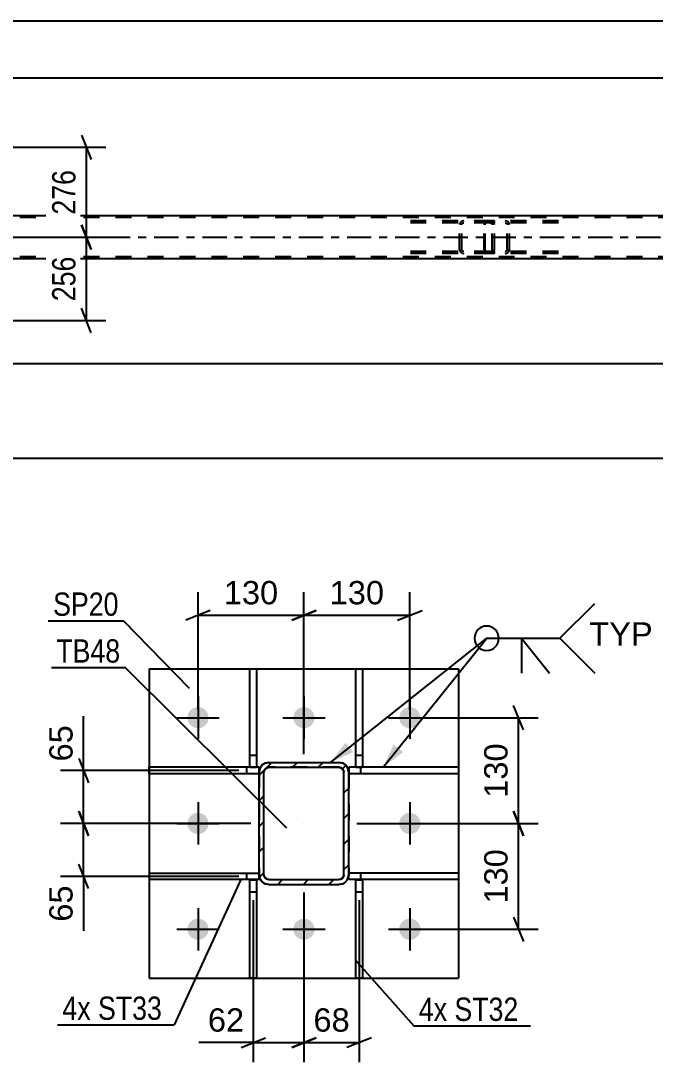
# Model space of a CAD drawing. Header units: millimetres. Extents: x 0 to 841, y 0 to 594.
# Drawn here: x 269.9 to 347.8, y 132.2 to 260.2 of the extents above; entities that cross this region are included whole.
import ezdxf

# ---------------------------------------------------------------- set-up
doc = ezdxf.new("R2010")
doc.units = ezdxf.units.MM
doc.linetypes.add('DXK_LINE_DOT2', pattern=[3.9198, 1.9599, -1.9599])
doc.linetypes.add('DXK_LINE_DOT3', pattern=[5.9187, 2.979, -0.9799, 0.9799, -0.9799])
doc.styles.add('Arial', font='ARIAL.TTF', dxfattribs={"height": 0.2})
doc.styles.add('Arial Narrow', font='ARIALN.TTF', dxfattribs={"height": 0.2})

# ---------------------------------------------------------------- blocks, each defined once
blk = doc.blocks.new('Part-318892525-3016 - 2903')
at = {"color": 2, "linetype": 'Continuous'}
for p, q in [((311.01, 142.54), (311.01, 154.63)), ((311.01, 154.63), (311.81, 154.63)), ((311.81, 154.63), (311.81, 142.54)), ((311.81, 142.54), (311.01, 142.54))]:
    blk.add_line(p, q, dxfattribs=at)
at = {"color": 7, "linetype": 'DXK_LINE_DOT2'}
blk.add_line((311.01, 153.13), (311.81, 153.13), dxfattribs=at)
blk = doc.blocks.new('Part-318892525-2956 - 2903')
at = {"color": 2, "linetype": 'Continuous'}
for p, q in [((285.63, 180.54), (323.63, 180.54)), ((285.63, 180.54), (285.63, 142.54)), ((323.63, 180.54), (323.63, 142.54)), ((285.63, 142.54), (323.63, 142.54))]:
    blk.add_line(p, q, dxfattribs=at)
blk = doc.blocks.new('Part-318892525-2961 - 2903')
at = {"color": 2, "linetype": 'Continuous'}
for p, q in [((323.63, 155.44), (310.13, 155.44)), ((310.13, 154.64), (310.13, 155.24)), ((323.63, 155.44), (323.63, 154.64)), ((323.63, 154.64), (310.13, 154.64))]:
    blk.add_line(p, q, dxfattribs=at)
at = {"color": 7, "linetype": 'DXK_LINE_DOT2'}
for p, q in [((310.13, 155.24), (310.13, 155.44)), ((311.63, 154.64), (311.63, 155.44))]:
    blk.add_line(p, q, dxfattribs=at)
blk = doc.blocks.new('Part-318892525-2966 - 2903')
at = {"color": 2, "linetype": 'Continuous'}
for p, q in [((310.13, 168.44), (310.13, 167.83)), ((311.01, 168.44), (310.13, 168.44)), ((323.63, 167.64), (310.13, 167.64)), ((323.63, 168.44), (311.81, 168.44)), ((323.63, 168.44), (323.63, 167.64))]:
    blk.add_line(p, q, dxfattribs=at)
at = {"color": 7, "linetype": 'DXK_LINE_DOT2'}
for p, q in [((310.13, 167.83), (310.13, 167.64)), ((311.81, 168.44), (311.01, 168.44)), ((311.63, 167.64), (311.63, 168.44))]:
    blk.add_line(p, q, dxfattribs=at)
blk = doc.blocks.new('Part-318892525-2994 - 2903')
at = {"linetype": 'Continuous'}
h = blk.add_hatch(dxfattribs=at)
h.set_pattern_fill('', scale=0.7, style=0, pattern_type=0)
h.set_pattern_definition([(45, (309.7766, 168.6847), (-1.57154, 1.57154), [])])
h.paths.add_polyline_path([(310.04, 168.3), (309.78, 168.68), (309.39, 168.94), (308.93, 169.04), (300.33, 169.04), (299.87, 168.94), (299.48, 168.68), (299.22, 168.3), (299.13, 167.84), (299.13, 155.24), (299.22, 154.78), (299.48, 154.39), (299.87, 154.13), (300.33, 154.04), (308.93, 154.04), (309.39, 154.13), (309.78, 154.39), (310.04, 154.78), (310.13, 155.24), (310.13, 167.84)])
h.paths.add_polyline_path([(309.53, 155.24), (309.48, 155.01), (309.35, 154.81), (309.16, 154.68), (308.93, 154.64), (300.33, 154.64), (300.1, 154.68), (299.9, 154.81), (299.77, 155.01), (299.73, 155.24), (299.73, 167.84), (299.77, 168.07), (299.9, 168.26), (300.1, 168.39), (300.33, 168.44), (308.93, 168.44), (309.16, 168.39), (309.35, 168.26), (309.48, 168.07), (309.53, 167.84)])
at = {"color": 7, "linetype": 'DXK_LINE_DOT2'}
for p, q in [((299.87, 168.94), (300.33, 169.04)), ((300.33, 169.04), (308.93, 169.04)), ((308.93, 169.04), (309.39, 168.94)), ((299.13, 167.84), (299.22, 168.3)), ((299.13, 167.84), (299.13, 155.24)), ((299.77, 168.07), (299.73, 167.84)), ((299.73, 155.24), (299.73, 167.84)), ((299.9, 168.26), (299.77, 168.07)), ((300.1, 168.39), (299.9, 168.26)), ((300.33, 168.44), (300.1, 168.39)), ((308.93, 168.44), (300.33, 168.44)), ((309.16, 168.39), (308.93, 168.44)), ((309.35, 168.26), (309.16, 168.39)), ((309.48, 168.07), (309.35, 168.26)), ((309.53, 167.84), (309.48, 168.07)), ((309.53, 155.24), (309.53, 167.84)), ((310.04, 168.3), (310.13, 167.84)), ((310.13, 167.84), (310.13, 155.24)), ((299.22, 154.78), (299.13, 155.24)), ((299.73, 155.24), (299.77, 155.01)), ((299.77, 155.01), (299.9, 154.81)), ((309.35, 154.81), (309.48, 155.01)), ((309.48, 155.01), (309.53, 155.24)), ((310.13, 155.24), (310.04, 154.78)), ((300.33, 154.04), (299.87, 154.13)), ((299.9, 154.81), (300.1, 154.68)), ((300.1, 154.68), (300.33, 154.64)), ((300.33, 154.64), (308.93, 154.64)), ((300.33, 154.04), (308.93, 154.04)), ((308.93, 154.64), (309.16, 154.68)), ((309.39, 154.13), (308.93, 154.04)), ((309.16, 154.68), (309.35, 154.81))]:
    blk.add_line(p, q, dxfattribs=at)
at = {"color": 2, "linetype": 'Continuous'}
for p, q in [((300.33, 169.04), (299.87, 168.94)), ((300.33, 169.04), (308.93, 169.04)), ((309.39, 168.94), (308.93, 169.04)), ((299.22, 168.3), (299.13, 167.84)), ((299.13, 155.24), (299.13, 167.84)), ((299.73, 167.84), (299.77, 168.07)), ((299.73, 155.24), (299.73, 167.84)), ((299.77, 168.07), (299.9, 168.26)), ((299.9, 168.26), (300.1, 168.39)), ((300.1, 168.39), (300.33, 168.44)), ((300.33, 168.44), (308.93, 168.44)), ((308.93, 168.44), (309.16, 168.39)), ((309.16, 168.39), (309.35, 168.26)), ((309.35, 168.26), (309.48, 168.07)), ((309.48, 168.07), (309.53, 167.84)), ((309.53, 155.24), (309.53, 167.84)), ((310.13, 167.84), (310.04, 168.3)), ((310.13, 155.24), (310.13, 167.84)), ((299.13, 155.24), (299.22, 154.78)), ((299.77, 155.01), (299.73, 155.24)), ((299.9, 154.81), (299.77, 155.01)), ((309.48, 155.01), (309.35, 154.81)), ((309.53, 155.24), (309.48, 155.01)), ((310.04, 154.78), (310.13, 155.24)), ((299.87, 154.13), (300.33, 154.04)), ((300.1, 154.68), (299.9, 154.81)), ((300.33, 154.64), (300.1, 154.68)), ((300.33, 154.64), (308.93, 154.64)), ((300.33, 154.04), (308.93, 154.04)), ((309.16, 154.68), (308.93, 154.64)), ((308.93, 154.04), (309.39, 154.13)), ((309.35, 154.81), (309.16, 154.68))]:
    blk.add_line(p, q, dxfattribs=at)
at = {"color": 7, "linetype": 'DXK_LINE_DOT3'}
blk.add_line((304.63, 161.54), (304.63, 161.54), dxfattribs=at)
at = {"color": 7, "linetype": 'DXK_LINE_DOT2'}
for centre, start, end in [((300.33, 167.84), 112.5, 157.5), ((308.93, 167.84), 22.5, 67.5), ((300.33, 155.24), 202.5, 247.5), ((308.93, 155.24), 292.5, 337.5)]:
    blk.add_arc(centre, 1.2, start, end, dxfattribs=at)
at = {"color": 2, "linetype": 'Continuous'}
for centre, start, end in [((300.33, 167.84), 112.5, 157.5), ((308.93, 167.84), 22.5, 67.5), ((300.33, 155.24), 202.5, 247.5), ((308.93, 155.24), 292.5, 337.5)]:
    blk.add_arc(centre, 1.2, start, end, dxfattribs=at)
blk = doc.blocks.new('Part-318892525-3011 - 2903')
at = {"color": 2, "linetype": 'Continuous'}
for p, q in [((298.01, 142.54), (298.01, 154.63)), ((298.01, 154.63), (298.81, 154.63)), ((298.81, 154.63), (298.81, 142.54)), ((298.81, 142.54), (298.01, 142.54))]:
    blk.add_line(p, q, dxfattribs=at)
at = {"color": 7, "linetype": 'DXK_LINE_DOT2'}
blk.add_line((298.01, 153.13), (298.81, 153.13), dxfattribs=at)
blk = doc.blocks.new('Part-318892525-3021 - 2903')
at = {"color": 2, "linetype": 'Continuous'}
for p, q in [((298.01, 168.43), (298.01, 180.54)), ((298.01, 180.54), (298.81, 180.54)), ((298.81, 180.54), (298.81, 168.43)), ((298.81, 168.43), (298.01, 168.43))]:
    blk.add_line(p, q, dxfattribs=at)
at = {"color": 7, "linetype": 'DXK_LINE_DOT2'}
blk.add_line((298.01, 169.93), (298.81, 169.93), dxfattribs=at)
blk = doc.blocks.new('Part-318892525-3026 - 2903')
at = {"color": 2, "linetype": 'Continuous'}
for p, q in [((311.01, 168.43), (311.01, 180.54)), ((311.01, 180.54), (311.81, 180.54)), ((311.81, 180.54), (311.81, 168.43)), ((311.81, 168.43), (311.01, 168.43))]:
    blk.add_line(p, q, dxfattribs=at)
at = {"color": 7, "linetype": 'DXK_LINE_DOT2'}
blk.add_line((311.01, 169.93), (311.81, 169.93), dxfattribs=at)
blk = doc.blocks.new('Part-318892525-3031 - 2903')
at = {"color": 2, "linetype": 'Continuous'}
for p, q in [((285.63, 155.44), (299.13, 155.44)), ((285.63, 155.44), (285.63, 154.64)), ((299.13, 154.64), (299.13, 155.24)), ((299.13, 154.64), (285.63, 154.64))]:
    blk.add_line(p, q, dxfattribs=at)
at = {"color": 7, "linetype": 'DXK_LINE_DOT2'}
for p, q in [((297.63, 154.64), (297.63, 155.44)), ((299.13, 155.44), (299.13, 155.24))]:
    blk.add_line(p, q, dxfattribs=at)
blk = doc.blocks.new('Part-318892525-3036 - 2903')
at = {"color": 2, "linetype": 'Continuous'}
for p, q in [((285.63, 167.64), (285.63, 168.44)), ((298.01, 168.44), (285.63, 168.44)), ((299.13, 167.64), (285.63, 167.64)), ((299.13, 168.44), (298.81, 168.44)), ((299.13, 167.84), (299.13, 168.44))]:
    blk.add_line(p, q, dxfattribs=at)
at = {"color": 7, "linetype": 'DXK_LINE_DOT2'}
for p, q in [((297.63, 167.64), (297.63, 168.44)), ((298.81, 168.44), (298.01, 168.44)), ((299.13, 167.84), (299.13, 167.64))]:
    blk.add_line(p, q, dxfattribs=at)
blk = doc.blocks.new('Bolt-318892525-3076 - 2903')
at = {"linetype": 'Continuous'}
for points in [[(292.93, 174.54, -1), (290.33, 174.54, -1)], [(305.93, 174.54, -1), (303.33, 174.54, -1)], [(318.93, 174.54, -1), (316.33, 174.54, -1)], [(292.93, 161.54, -1), (290.33, 161.54, -1)], [(318.93, 161.54, -1), (316.33, 161.54, -1)], [(292.93, 148.54, -1), (290.33, 148.54, -1)], [(305.93, 148.54, -1), (303.33, 148.54, -1)], [(318.93, 148.54, -1), (316.33, 148.54, -1)]]:
    blk.add_hatch(color=1, dxfattribs=at).paths.add_polyline_path(points)
at = {"color": 1, "linetype": 'Continuous'}
for p, q in [((291.63, 177.14), (291.63, 171.94)), ((304.63, 177.14), (304.63, 171.94)), ((317.63, 177.14), (317.63, 171.94)), ((289.03, 174.54), (294.23, 174.54)), ((302.03, 174.54), (307.23, 174.54)), ((315.03, 174.54), (320.23, 174.54)), ((291.63, 164.14), (291.63, 158.94)), ((317.63, 164.14), (317.63, 158.94)), ((289.03, 161.54), (294.23, 161.54)), ((315.03, 161.54), (320.23, 161.54)), ((291.63, 151.14), (291.63, 145.94)), ((304.63, 151.14), (304.63, 145.94)), ((317.63, 151.14), (317.63, 145.94)), ((289.03, 148.54), (294.23, 148.54)), ((302.03, 148.54), (307.23, 148.54)), ((315.03, 148.54), (320.23, 148.54))]:
    blk.add_line(p, q, dxfattribs=at)
blk = doc.blocks.new('Part-318892525-4152 - 4091')
at = {"color": 2, "linetype": 'Continuous'}
for p, q in [((102.77, 236.23), (761.68, 236.23)), ((102.77, 230.95), (761.68, 230.95))]:
    blk.add_line(p, q, dxfattribs=at)
at = {"color": 7, "linetype": 'DXK_LINE_DOT2'}
for p, q in [((761.68, 235.99), (102.77, 235.99)), ((761.68, 231.19), (102.77, 231.19))]:
    blk.add_line(p, q, dxfattribs=at)
at = {"color": 7, "linetype": 'DXK_LINE_DOT3'}
blk.add_line((102.77, 233.59), (761.68, 233.59), dxfattribs=at)
blk = doc.blocks.new('Part-318892525-4277 - 4091')
at = {"color": 7, "linetype": 'DXK_LINE_DOT2'}
for p, q in [((327.5, 235.59), (316.65, 235.59)), ((324.27, 235.59), (324.07, 235.55)), ((327.7, 235.55), (327.5, 235.59)), ((327.5, 235.35), (316.65, 235.35)), ((323.79, 235.29), (323.75, 235.11)), ((323.75, 232.07), (323.75, 235.11)), ((324.01, 235.11), (324.03, 235.2)), ((324.01, 232.07), (324.01, 235.11)), ((324.03, 235.2), (324.08, 235.28)), ((324.08, 235.28), (324.17, 235.33)), ((324.17, 235.33), (324.27, 235.35)), ((327.5, 235.35), (327.6, 235.33)), ((327.6, 235.33), (327.68, 235.28)), ((327.68, 235.28), (327.74, 235.2)), ((327.74, 235.2), (327.76, 235.11)), ((327.76, 232.07), (327.76, 235.11)), ((328.01, 235.11), (327.97, 235.29)), ((328.01, 232.07), (328.01, 235.11)), ((327.5, 231.83), (316.65, 231.83)), ((323.75, 232.07), (323.79, 231.88)), ((324.03, 231.97), (324.01, 232.07)), ((324.08, 231.9), (324.03, 231.97)), ((324.07, 231.62), (324.27, 231.59)), ((324.17, 231.84), (324.08, 231.9)), ((324.27, 231.83), (324.17, 231.84)), ((327.6, 231.84), (327.5, 231.83)), ((327.5, 231.59), (327.7, 231.62)), ((327.68, 231.9), (327.6, 231.84)), ((327.74, 231.97), (327.68, 231.9)), ((327.76, 232.07), (327.74, 231.97)), ((327.97, 231.88), (328.01, 232.07)), ((327.5, 231.59), (316.65, 231.59))]:
    blk.add_line(p, q, dxfattribs=at)
for centre, start, end in [((324.25, 235.09), 110.7583, 155.68), ((327.52, 235.09), 24.32, 69.2417), ((324.25, 232.09), 204.32, 249.2417), ((327.52, 232.09), 290.7583, 335.68)]:
    blk.add_arc(centre, 0.496, start, end, dxfattribs=at)
blk = doc.blocks.new('Part-318892525-4311 - 4091')
at = {"color": 7, "linetype": 'DXK_LINE_DOT2'}
for p, q in [((326.92, 235.55), (326.83, 235.45)), ((327.02, 235.59), (326.92, 235.55)), ((335.88, 235.59), (327.02, 235.59)), ((328.01, 235.35), (328.01, 235.59)), ((329.55, 235.55), (329.35, 235.59)), ((326.77, 235.29), (326.75, 235.11)), ((326.75, 232.07), (326.75, 235.11)), ((326.83, 235.45), (326.77, 235.29)), ((326.88, 235.11), (326.89, 235.2)), ((326.88, 232.07), (326.88, 235.11)), ((326.89, 235.2), (326.92, 235.28)), ((326.92, 235.28), (326.97, 235.33)), ((326.97, 235.33), (327.02, 235.35)), ((335.88, 235.35), (327.02, 235.35)), ((329.35, 235.35), (329.45, 235.33)), ((329.45, 235.33), (329.53, 235.28)), ((329.53, 235.28), (329.59, 235.2)), ((329.59, 235.2), (329.6, 235.11)), ((329.6, 232.07), (329.6, 235.11)), ((329.86, 235.11), (329.82, 235.29)), ((329.86, 232.07), (329.86, 235.11)), ((326.75, 232.07), (326.77, 231.88)), ((326.77, 231.88), (326.83, 231.73)), ((326.83, 231.73), (326.92, 231.62)), ((326.89, 231.97), (326.88, 232.07)), ((326.92, 231.9), (326.89, 231.97)), ((326.97, 231.84), (326.92, 231.9)), ((326.92, 231.62), (327.02, 231.59)), ((327.02, 231.83), (326.97, 231.84)), ((335.88, 231.83), (327.02, 231.83)), ((328.01, 231.59), (328.01, 231.83)), ((329.45, 231.84), (329.35, 231.83)), ((329.35, 231.59), (329.55, 231.62)), ((329.53, 231.9), (329.45, 231.84)), ((329.59, 231.97), (329.53, 231.9)), ((329.6, 232.07), (329.59, 231.97)), ((329.82, 231.88), (329.86, 232.07)), ((335.88, 231.59), (327.02, 231.59))]:
    blk.add_line(p, q, dxfattribs=at)
for centre, start, end in [((329.37, 235.09), 23.8494, 68.8059), ((329.37, 232.08), 291.1941, 336.1506)]:
    blk.add_arc(centre, 0.492, start, end, dxfattribs=at)
blk = doc.blocks.new('StraightDimension-318892525-3189 - 2903')
at = {"color": 7, "linetype": 'Continuous'}
for p, q in [((304.63, 153.04), (304.63, 132.21)), ((311.41, 152.13), (311.41, 132.21)), ((303.13, 134.01), (306.13, 135.21)), ((304.63, 134.61), (311.41, 134.61)), ((312.91, 135.21), (309.91, 134.01))]:
    blk.add_line(p, q, dxfattribs=at)
at = {"color": 0}
blk.add_wipeout([(310.84, 135.36), (310.84, 139.56), (305.2, 139.56), (305.2, 135.36)], dxfattribs=at)
at = {"color": 3, "style": 'Arial'}
blk.add_text('68', height=2.865, dxfattribs=at).set_placement((305.8, 135.96))
blk = doc.blocks.new('StraightDimension-318892525-3171 - 2903')
at = {"color": 7, "linetype": 'Continuous'}
for p, q in [((276.98, 163.04), (278.18, 160.04)), ((298.13, 161.54), (274.73, 161.54)), ((277.58, 155.04), (277.58, 161.54)), ((278.18, 153.54), (276.98, 156.54)), ((296.63, 155.04), (274.73, 155.04)), ((277.58, 155.04), (277.58, 148.34)), ((277.58, 155.04), (277.58, 148.34))]:
    blk.add_line(p, q, dxfattribs=at)
at = {"color": 0}
blk.add_wipeout([(276.83, 154.51), (272.63, 154.51), (272.63, 148.87), (276.83, 148.87)], dxfattribs=at)
at = {"color": 3, "style": 'Arial'}
blk.add_text('65', height=2.865, rotation=90.0002, dxfattribs=at).set_placement((276.23, 149.47))
blk = doc.blocks.new('StraightDimension-318892525-3177 - 2903')
at = {"color": 7, "linetype": 'Continuous'}
for p, q in [((277.58, 168.04), (277.58, 174.74)), ((277.58, 168.04), (277.58, 174.74)), ((276.98, 169.54), (278.18, 166.54)), ((296.63, 168.04), (274.73, 168.04)), ((277.58, 161.54), (277.58, 168.04)), ((278.18, 160.04), (276.98, 163.04)), ((298.13, 161.54), (274.73, 161.54))]:
    blk.add_line(p, q, dxfattribs=at)
at = {"color": 0}
blk.add_wipeout([(276.83, 174.21), (272.63, 174.21), (272.63, 168.56), (276.83, 168.56)], dxfattribs=at)
at = {"color": 3, "style": 'Arial'}
blk.add_text('65', height=2.865, rotation=90.0002, dxfattribs=at).set_placement((276.23, 169.16))
blk = doc.blocks.new('StraightDimension-318892525-3144 - 2903')
at = {"color": 7, "linetype": 'Continuous'}
for p, q in [((291.63, 175.54), (291.63, 189.97)), ((304.63, 170.04), (304.63, 189.97)), ((293.13, 187.72), (290.13, 186.52)), ((291.63, 187.12), (304.63, 187.12)), ((303.13, 186.52), (306.13, 187.72))]:
    blk.add_line(p, q, dxfattribs=at)
at = {"color": 0}
blk.add_wipeout([(302.06, 187.87), (302.06, 192.07), (294.19, 192.07), (294.19, 187.87)], dxfattribs=at)
at = {"color": 3, "style": 'Arial'}
blk.add_text('130', height=2.865, dxfattribs=at).set_placement((294.79, 188.47))
blk = doc.blocks.new('StraightDimension-318892525-3123 - 2903')
at = {"color": 7, "linetype": 'Continuous'}
for p, q in [((331.58, 173.04), (330.38, 176.04)), ((318.63, 174.54), (333.38, 174.54)), ((330.98, 161.54), (330.98, 174.54)), ((330.38, 163.04), (331.58, 160.04)), ((311.13, 161.54), (333.38, 161.54))]:
    blk.add_line(p, q, dxfattribs=at)
at = {"color": 0}
blk.add_wipeout([(330.23, 171.97), (326.03, 171.97), (326.03, 164.1), (330.23, 164.1)], dxfattribs=at)
at = {"color": 3, "style": 'Arial'}
blk.add_text('130', height=2.865, rotation=90.0002, dxfattribs=at).set_placement((329.63, 164.7))
blk = doc.blocks.new('StraightDimension-318892525-3133 - 2903')
at = {"color": 7, "linetype": 'Continuous'}
for p, q in [((331.58, 160.04), (330.38, 163.04)), ((311.13, 161.54), (333.38, 161.54)), ((330.98, 148.54), (330.98, 161.54)), ((330.38, 150.04), (331.58, 147.04)), ((318.63, 148.54), (333.38, 148.54))]:
    blk.add_line(p, q, dxfattribs=at)
at = {"color": 0}
blk.add_wipeout([(330.23, 158.97), (326.03, 158.97), (326.03, 151.1), (330.23, 151.1)], dxfattribs=at)
at = {"color": 3, "style": 'Arial'}
blk.add_text('130', height=2.865, rotation=90.0002, dxfattribs=at).set_placement((329.63, 151.7))
blk = doc.blocks.new('StraightDimension-318892525-3157 - 2903')
at = {"color": 7, "linetype": 'Continuous'}
for p, q in [((304.63, 170.04), (304.63, 189.97)), ((317.63, 175.54), (317.63, 189.97)), ((306.13, 187.72), (303.13, 186.52)), ((304.63, 187.12), (317.63, 187.12)), ((316.13, 186.52), (319.13, 187.72))]:
    blk.add_line(p, q, dxfattribs=at)
at = {"color": 0}
blk.add_wipeout([(315.06, 187.87), (315.06, 192.07), (307.19, 192.07), (307.19, 187.87)], dxfattribs=at)
at = {"color": 3, "style": 'Arial'}
blk.add_text('130', height=2.865, dxfattribs=at).set_placement((307.79, 188.47))
blk = doc.blocks.new('StraightDimension-318892525-3184 - 2903')
at = {"color": 7, "linetype": 'Continuous'}
for p, q in [((304.63, 153.04), (304.63, 132.21)), ((298.41, 152.13), (298.41, 132.21)), ((298.41, 134.61), (291.72, 134.61)), ((298.41, 134.61), (291.72, 134.61)), ((296.91, 134.01), (299.91, 135.21)), ((298.41, 134.61), (304.63, 134.61)), ((306.13, 135.21), (303.13, 134.01))]:
    blk.add_line(p, q, dxfattribs=at)
at = {"color": 0}
blk.add_wipeout([(297.89, 135.36), (297.89, 139.56), (292.24, 139.56), (292.24, 135.36)], dxfattribs=at)
at = {"color": 3, "style": 'Arial'}
blk.add_text('62', height=2.865, dxfattribs=at).set_placement((292.84, 135.96))
blk = doc.blocks.new('StraightDimension-318892525-4525 - 4091')
at = {"color": 7, "linetype": 'Continuous'}
blk.add_line((93.51, 206.43), (770.94, 206.43), dxfattribs=at)
blk = doc.blocks.new('StraightDimension-318892525-4563 - 4091')
at = {"color": 7, "linetype": 'Continuous'}
for p, q in [((277.33, 246.13), (278.53, 243.13)), ((250.55, 244.63), (280.33, 244.63)), ((277.93, 233.59), (277.93, 244.63)), ((278.53, 232.09), (277.33, 235.09)), ((261.52, 233.59), (280.33, 233.59))]:
    blk.add_line(p, q, dxfattribs=at)
at = {"color": 0}
blk.add_wipeout([(277.18, 242.45), (272.98, 242.45), (272.98, 235.76), (277.18, 235.76)], dxfattribs=at)
at = {"color": 3, "style": 'Arial Narrow'}
blk.add_text('276', height=2.863, rotation=90.0002, dxfattribs=at).set_placement((276.58, 236.36))
blk = doc.blocks.new('StraightDimension-318892525-15693 - 4091')
at = {"color": 7, "linetype": 'Continuous'}
blk.add_line((94.15, 260.17), (770.3, 260.17), dxfattribs=at)
blk = doc.blocks.new('StraightDimension-318892525-4437 - 4091')
at = {"color": 7, "linetype": 'Continuous'}
blk.add_line((239.75, 253.15), (494.96, 253.15), dxfattribs=at)
blk = doc.blocks.new('StraightDimension-318892525-4534 - 4091')
at = {"color": 7, "linetype": 'Continuous'}
for p, q in [((277.33, 235.09), (278.53, 232.09)), ((261.52, 233.59), (280.33, 233.59)), ((277.93, 223.35), (277.93, 233.59)), ((278.53, 221.85), (277.33, 224.85)), ((250.55, 223.35), (280.33, 223.35))]:
    blk.add_line(p, q, dxfattribs=at)
at = {"color": 0}
blk.add_wipeout([(277.18, 231.81), (272.98, 231.81), (272.98, 225.12), (277.18, 225.12)], dxfattribs=at)
at = {"color": 3, "style": 'Arial Narrow'}
blk.add_text('256', height=2.863, rotation=90.0002, dxfattribs=at).set_placement((276.58, 225.72))
blk = doc.blocks.new('StraightDimension-318892525-15590 - 4091')
at = {"color": 7, "linetype": 'Continuous'}
blk.add_line((239.75, 218.05), (494.96, 218.05), dxfattribs=at)
blk = doc.blocks.new('Mark-318892525-2952 - 2903')
at = {"color": 0}
blk.add_wipeout([(281.88, 187.06), (281.88, 190.06), (273.84, 190.06), (273.84, 187.06)], dxfattribs=at)
blk.add_wipeout([(281.88, 187.06), (281.88, 190.06), (273.84, 190.06), (273.84, 187.06)], dxfattribs=at)
at = {"color": 30, "linetype": 'Continuous'}
for p in [(273.24, 186.46), (290.57, 178.14)]:
    blk.add_line(p, (282.48, 186.46), dxfattribs=at)
at = {"color": 3, "style": 'Arial Narrow'}
blk.add_text('SP20', height=2.863, dxfattribs=at).set_placement((273.84, 187.06))
blk = doc.blocks.new('Mark-318892525-2990 - 2903')
at = {"color": 0}
blk.add_wipeout([(282.09, 181.31), (282.09, 184.31), (274.23, 184.31), (274.23, 181.31)], dxfattribs=at)
blk.add_wipeout([(282.09, 181.31), (282.09, 184.31), (274.23, 184.31), (274.23, 181.31)], dxfattribs=at)
at = {"color": 30, "linetype": 'Continuous'}
for p in [(273.63, 180.71), (302.52, 160.95)]:
    blk.add_line(p, (282.69, 180.71), dxfattribs=at)
at = {"color": 3, "style": 'Arial Narrow'}
blk.add_text('TB48', height=2.863, dxfattribs=at).set_placement((274.23, 181.31))
blk = doc.blocks.new('WeldMark-318892525-3194 - 2903')
at = {"linetype": 'Continuous'}
for points in [[(310.69, 170.32), (307.88, 169.04), (309.76, 171.49)], [(316.82, 170.31), (314.35, 168.44), (315.65, 171.25)]]:
    blk.add_hatch(color=30, dxfattribs=at).paths.add_polyline_path(points)
at = {"color": 30, "linetype": 'Continuous'}
for p, q in [((307.88, 169.04), (327.07, 184.3)), ((314.35, 168.44), (327.07, 184.3)), ((327.07, 184.3), (336.07, 184.3))]:
    blk.add_line(p, q, dxfattribs=at)
at = {"color": 3, "linetype": 'Continuous'}
for q in [(334.78, 180.01), (331.36, 180.01)]:
    blk.add_line((331.36, 184.3), q, dxfattribs=at)
for start, end in [(90, 270), (270, 90)]:
    blk.add_arc((327.07, 184.3), 1.5, start, end, dxfattribs=at)
at = {"color": 0, "linetype": 'Continuous'}
blk.add_wipeout([(347.45, 183.4), (347.45, 186.4), (339.67, 186.4), (339.67, 183.4)], dxfattribs=at)
blk.add_wipeout([(347.45, 183.4), (347.45, 186.4), (339.67, 186.4), (339.67, 183.4)], dxfattribs=at)
at = {"color": 3, "linetype": 'Continuous'}
for q in [(340.36, 188.59), (340.36, 180.01)]:
    blk.add_line((336.07, 184.3), q, dxfattribs=at)
at = {"color": 3, "linetype": 'Continuous', "style": 'Arial'}
blk.add_text('TYP', height=2.865, dxfattribs=at).set_placement((339.67, 183.4))
blk = doc.blocks.new('MarkSet-318892525-3244 - 2903')
at = {"color": 30, "linetype": 'Continuous'}
blk.add_line((296.87, 154.64), (288.71, 136.81), dxfattribs=at)
at = {"color": 0}
for points in [[(278.45, 137.41), (278.45, 140.41), (274.98, 140.41), (274.98, 137.41)], [(287.21, 137.41), (287.21, 140.41), (279.35, 140.41), (279.35, 137.41)]]:
    blk.add_wipeout(points, dxfattribs=at)
for points in [[(278.45, 137.41), (278.45, 140.41), (274.98, 140.41), (274.98, 137.41)], [(287.21, 137.41), (287.21, 140.41), (279.35, 140.41), (279.35, 137.41)]]:
    blk.add_wipeout(points, dxfattribs=at)
at = {"color": 30, "linetype": 'Continuous'}
blk.add_line((274.38, 136.81), (288.71, 136.81), dxfattribs=at)
at = {"color": 3, "style": 'Arial Narrow'}
for s, p in [('4x', (274.98, 137.41)), ('ST33', (279.35, 137.41))]:
    blk.add_text(s, height=2.863, dxfattribs=at).set_placement(p)
blk = doc.blocks.new('MarkSet-318892525-3274 - 2903')
at = {"color": 0}
for points in [[(322.21, 137.28), (322.21, 140.28), (318.74, 140.28), (318.74, 137.28)], [(330.96, 137.28), (330.96, 140.28), (323.11, 140.28), (323.11, 137.28)]]:
    blk.add_wipeout(points, dxfattribs=at)
for points in [[(322.21, 137.28), (322.21, 140.28), (318.74, 140.28), (318.74, 137.28)], [(330.96, 137.28), (330.96, 140.28), (323.11, 140.28), (323.11, 137.28)]]:
    blk.add_wipeout(points, dxfattribs=at)
at = {"color": 30, "linetype": 'Continuous'}
for p, q in [((311.01, 144.71), (318.14, 136.68)), ((318.14, 136.68), (332.46, 136.68))]:
    blk.add_line(p, q, dxfattribs=at)
at = {"color": 3, "style": 'Arial Narrow'}
for s, p in [('4x', (318.74, 137.28)), ('ST32', (323.11, 137.28))]:
    blk.add_text(s, height=2.863, dxfattribs=at).set_placement(p)

msp = doc.modelspace()

# ---------------------------------------------------------------- block references
for name in ['Part-318892525-4152 - 4091', 'Part-318892525-4277 - 4091', 'Part-318892525-4311 - 4091', 'StraightDimension-318892525-4525 - 4091', 'Part-318892525-2956 - 2903', 'Part-318892525-3021 - 2903', 'Part-318892525-3026 - 2903', 'Bolt-318892525-3076 - 2903', 'Part-318892525-2994 - 2903', 'Part-318892525-3036 - 2903', 'Part-318892525-2966 - 2903', 'Part-318892525-3031 - 2903', 'Part-318892525-2961 - 2903', 'Part-318892525-3011 - 2903', 'Part-318892525-3016 - 2903']:
    msp.add_blockref(name, (0, 0))

# ---------------------------------------------------------------- next in the draw order: block references
for name in ['StraightDimension-318892525-4563 - 4091', 'StraightDimension-318892525-3123 - 2903', 'StraightDimension-318892525-3171 - 2903', 'StraightDimension-318892525-3189 - 2903']:
    msp.add_blockref(name, (0, 0))

# ---------------------------------------------------------------- next in the draw order: block references
for name in ['StraightDimension-318892525-15693 - 4091', 'StraightDimension-318892525-4534 - 4091', 'StraightDimension-318892525-3177 - 2903', 'StraightDimension-318892525-3133 - 2903', 'StraightDimension-318892525-3184 - 2903', 'MarkSet-318892525-3274 - 2903']:
    msp.add_blockref(name, (0, 0))

# ---------------------------------------------------------------- next in the draw order: block references
for name in ['StraightDimension-318892525-4437 - 4091', 'StraightDimension-318892525-15590 - 4091', 'StraightDimension-318892525-3144 - 2903', 'MarkSet-318892525-3244 - 2903']:
    msp.add_blockref(name, (0, 0))

# ---------------------------------------------------------------- next in the draw order: block references
for name in ['StraightDimension-318892525-3157 - 2903', 'Mark-318892525-2952 - 2903']:
    msp.add_blockref(name, (0, 0))

# ---------------------------------------------------------------- next in the draw order: block references
for name in ['WeldMark-318892525-3194 - 2903', 'Mark-318892525-2990 - 2903']:
    msp.add_blockref(name, (0, 0))

doc.saveas('drawing.dxf')
